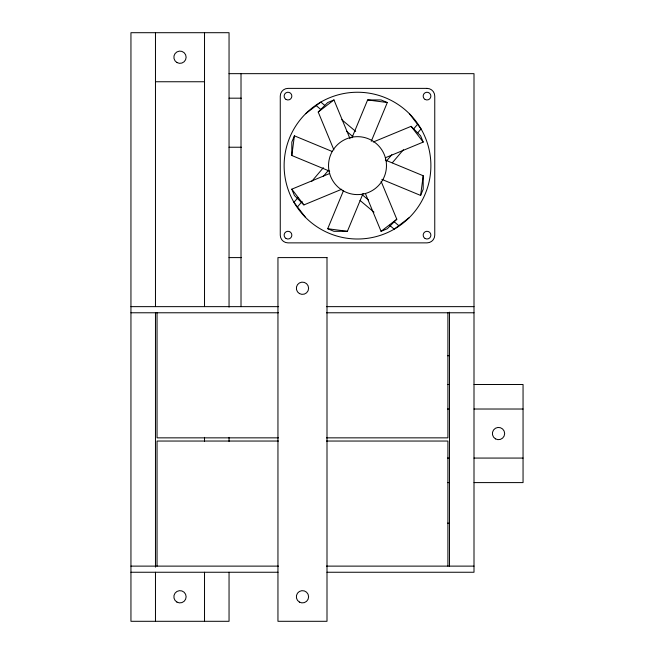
<?xml version="1.0" encoding="UTF-8"?>
<svg xmlns="http://www.w3.org/2000/svg" width="654" height="654" viewBox="0 0 654 654"><rect width="100%" height="100%" fill="white"/><g stroke="black" fill="none" stroke-linecap="round" stroke-linejoin="round"><path stroke-width="0.98" d="M329.681 171.193L291.815 155.505L294.406 135.828L332.273 151.515M381.822 179.359L420.612 195.432L423.203 175.746L385.337 160.058M294.406 135.828L291.815 142.082L291.815 155.505M351.942 137.806L367.63 99.939L381.053 99.939L387.307 102.531L371.243 141.321M363.076 193.453L347.388 231.32L333.965 231.32L327.711 228.728L343.391 190.862M420.612 195.432L423.203 189.169L423.203 175.746M297.488 206.917L302.099 201.465M323.182 176.531L328.455 170.302M386.563 160.958L391.836 154.72M413.581 129.018L417.53 124.342M297.881 197.704L293.957 202.315L305.622 217.52M311.598 181.542L323.354 167.694M392.318 162.789L403.42 149.709M417.792 132.787L421.062 128.936L409.396 113.739M333.9 149.889L318.212 112.022L327.711 102.531L333.965 99.939L350.029 138.73M381.118 181.371L396.806 219.237L387.307 228.728L381.053 231.32L365.373 193.453M305.622 113.739L320.82 102.073A73.379 73.379 0 0 1 430.888 165.625A73.379 73.379 0 0 1 320.82 229.178A73.379 73.379 0 0 1 320.82 102.073L324.703 105.351M318.212 112.022L333.965 99.939M381.053 231.32L396.806 219.237M409.396 217.52L394.198 229.178L389.531 225.254M373.246 142.016L411.113 126.336L420.612 135.828L423.203 142.082L385.337 157.769M341.772 189.235L303.906 204.923L294.406 195.432L291.815 189.169L329.681 173.49M229.047 73.657L474.003 73.657L474.003 572.25L326.975 572.25M155.472 81.75L204.522 81.75M229.047 98.182L241.293 98.182M229.047 147.232L241.293 147.232M229.047 257.594L241.293 257.594M130.947 306.644L278.661 306.644M326.477 306.644L474.003 306.644M130.947 312.776L278.49 312.776M326.46 312.776L474.003 312.776M447.434 355.694L449.478 355.694M447.508 384.495L449.551 384.495M474.052 384.495L523.053 384.495L523.053 482.595L474.052 482.595M447.508 409.02L449.551 409.02M474.003 409.02L523.053 409.02M278.49 437.853L157.042 437.853L157.042 312.776M326.46 437.853L447.908 437.853L447.908 312.776M278.49 441.041L157.042 441.041L157.042 566.119M326.46 441.041L447.908 441.041L447.908 566.119M447.508 458.07L449.551 458.07M474.003 458.07L523.053 458.07M447.508 482.595L449.551 482.595M447.467 523.2L449.511 523.2M130.947 566.119L278.49 566.119M326.46 566.119L474.003 566.119M130.947 572.25L278.04 572.25M367.63 99.939L387.307 102.531M327.711 228.728L347.388 231.32M341.756 119.69L355.711 131.438M359.978 200.394L373.982 212.166M316.225 105.605L320.893 109.553M346.604 131.299L352.833 136.572M362.185 194.688L368.415 199.952M394.125 221.698L398.793 225.655M411.113 126.336L423.203 142.082M291.815 189.169L303.906 204.923M449.478 312.138L449.478 566.119M241.015 73.657L241.015 306.644M229.047 307.151L229.047 32.7L130.947 32.7L130.947 621.3L229.047 621.3L229.047 572.25M229.047 437.363L229.047 441.45M204.522 32.7L204.522 306.562M204.522 437.363L204.522 441.45M204.522 572.25L204.522 621.3M155.472 32.7L155.472 306.562M155.472 312.694L155.472 567.141M155.472 572.25L155.472 621.3M427.029 88.38L287.989 88.38A7.725 7.725 0 0 0 280.264 96.105L280.264 235.146A7.725 7.725 0 0 0 287.989 242.871L427.029 242.871A7.725 7.725 0 0 0 434.755 235.146L434.755 96.105A7.725 7.725 0 0 0 427.029 88.38M327 257.594L277.95 257.594L277.95 621.3L327 621.3L327 257.594M299.409 602.089A6.131 6.131 0 0 0 308.606 596.775A6.131 6.131 0 0 0 299.409 591.461A6.131 6.131 0 0 0 299.409 602.089M299.409 293.564A6.131 6.131 0 0 0 308.606 288.251A6.131 6.131 0 0 0 299.409 282.945A6.131 6.131 0 0 0 299.409 293.564M286.06 99.449A3.859 3.859 0 0 0 291.856 96.105A3.859 3.859 0 0 0 286.06 92.762A3.859 3.859 0 0 0 286.06 99.449M286.06 238.489A3.859 3.859 0 0 0 291.856 235.146A3.859 3.859 0 0 0 286.06 231.802A3.859 3.859 0 0 0 286.06 238.489M425.1 99.449A3.859 3.859 0 0 0 430.888 96.105A3.859 3.859 0 0 0 425.1 92.762A3.859 3.859 0 0 0 425.1 99.449M425.1 238.489A3.859 3.859 0 0 0 430.888 235.146A3.859 3.859 0 0 0 425.1 231.802A3.859 3.859 0 0 0 425.1 238.489M343.023 190.715A28.964 28.964 0 0 0 386.473 165.625A28.964 28.964 0 0 0 343.023 140.545A28.964 28.964 0 0 0 343.023 190.715M176.932 62.539A6.131 6.131 0 0 0 186.128 57.225A6.131 6.131 0 0 0 176.932 51.911A6.131 6.131 0 0 0 176.932 62.539M176.932 602.089A6.131 6.131 0 0 0 186.128 596.775A6.131 6.131 0 0 0 176.932 591.461A6.131 6.131 0 0 0 176.932 602.089M495.462 438.859A6.131 6.131 0 0 0 504.659 433.545A6.131 6.131 0 0 0 495.462 428.239A6.131 6.131 0 0 0 495.462 438.859"/></g></svg>
